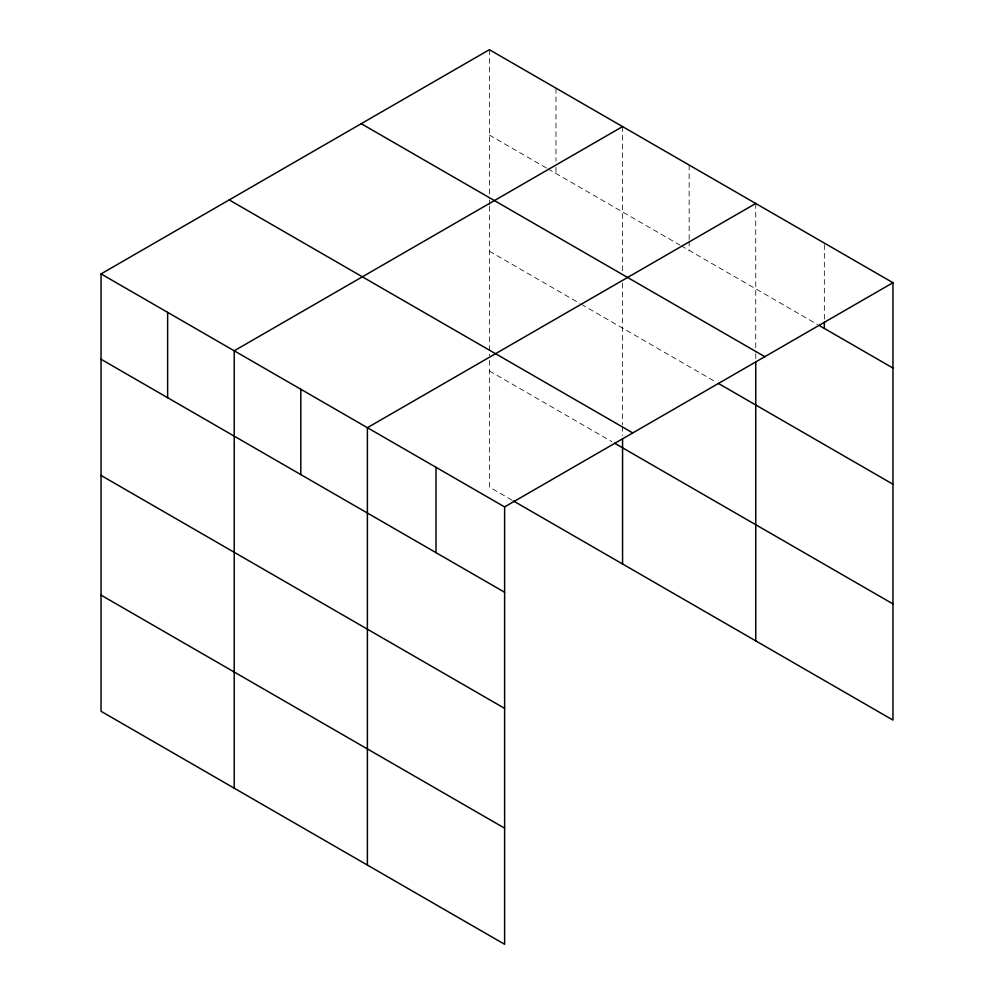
<?xml version="1.0" encoding="UTF-8"?>
<svg xmlns="http://www.w3.org/2000/svg" width="994" height="994" viewBox="0 0 994 994"><rect width="100%" height="100%" fill="white"/><g stroke="black" fill="none" stroke-linecap="round" stroke-linejoin="round"><path stroke-width="0.75" stroke-dasharray="4.97 3.73" d="M489.383 135.06L546.65 168.123M547.98 168.881L679.834 245.009M681.163 245.779L817.751 324.64M489.383 251.221L579.949 303.505M581.279 304.276L715.792 381.944M489.383 370.924L611.906 441.659M512.022 500.156L489.383 487.085L489.383 357.107M824.349 244.648L824.349 319.136M755.738 203.484L755.738 352.348M755.738 353.889L755.738 358.536M689.153 165.041L689.153 239.529M689.153 241.082L689.153 250.389M622.567 126.586L622.567 272.356M622.567 283.191L622.567 424.786M622.567 426.327L622.567 435.534M555.969 88.143L555.969 161.09M555.969 167.29L555.969 173.503M489.383 49.7L489.383 198.564M489.383 200.105L489.383 204.752M489.383 206.305L489.383 355.579"/><path stroke-width="1.49" d="M504.617 708.436L504.617 506.915L101.04 273.909L101.04 711.294L504.617 944.3L504.617 708.436L101.04 475.43M101.04 273.909L489.383 49.7L892.96 282.706L892.96 720.091L513.351 500.926M622.567 126.586L234.224 350.795L234.224 788.192M755.738 203.484L367.395 427.693L367.395 865.078M504.617 506.915L892.96 282.706M819.068 325.398L892.96 368.053M361.232 123.691L764.808 356.684M718.451 383.473L892.96 484.227M229.192 199.918L632.768 432.924M614.578 443.2L892.96 603.917M101.04 359.256L504.617 592.262M101.04 595.12L504.617 828.126M824.349 322.242L824.349 328.442M755.738 361.642L755.738 640.869M622.567 438.602L622.567 563.983M436.006 467.304L436.006 552.652M300.809 389.238L300.809 474.598M167.626 312.352L167.626 397.712"/></g></svg>
